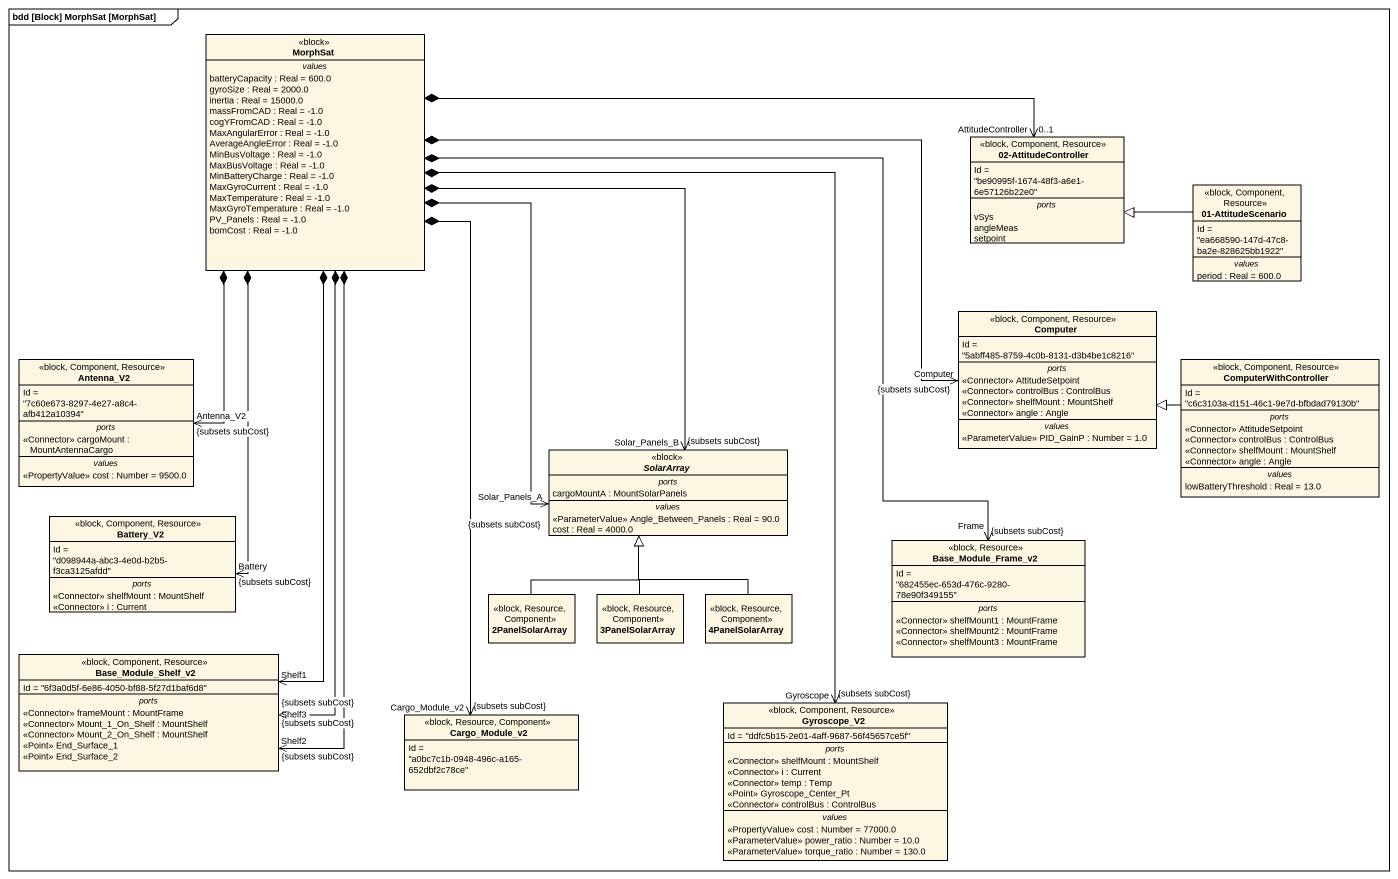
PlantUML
@startuml
mainframe bdd [Block] MorphSat [MorphSat]
hide circle
hide empty members
class MorphSat <<block>> {
  -- values --
  batteryCapacity : Real = 600.0
  gyroSize : Real = 2000.0
  inertia : Real = 15000.0
  massFromCAD : Real = -1.0
  cogYFromCAD : Real = -1.0
  MaxAngularError : Real = -1.0
  AverageAngleError : Real = -1.0
  MinBusVoltage : Real = -1.0
  MaxBusVoltage : Real = -1.0
  MinBatteryCharge : Real = -1.0
  MaxGyroCurrent : Real = -1.0
  MaxTemperature : Real = -1.0
  MaxGyroTemperature : Real = -1.0
  PV_Panels : Real = -1.0
  bomCost : Real = -1.0
}
class "02-AttitudeController" as c02_AttitudeController <<block, Component, Resource>> {
  Id = "be90995f-1674-48f3-a6e1-6e57126b22e0"
  -- ports --
  vSys
  angleMeas
  setpoint
}
class "01-AttitudeScenario" as c01_AttitudeScenario <<block, Component, Resource>> {
  Id = "ea668590-147d-47c8-ba2e-828625bb1922"
  -- values --
  period : Real = 600.0
}
class Computer <<block, Component, Resource>> {
  Id = "5abff485-8759-4c0b-8131-d3b4be1c8216"
  -- ports --
  <<Connector>> AttitudeSetpoint
  <<Connector>> controlBus : ControlBus
  <<Connector>> shelfMount : MountShelf
  <<Connector>> angle : Angle
  -- values --
  <<ParameterValue>> PID_GainP : Number = 1.0
}
class Antenna_V2 <<block, Component, Resource>> {
  Id = "7c60e673-8297-4e27-a8c4-afb412a10394"
  -- ports --
  <<Connector>> cargoMount : MountAntennaCargo
  -- values --
  <<PropertyValue>> cost : Number = 9500.0
}
class ComputerWithController <<block, Component, Resource>> {
  Id = "c6c3103a-d151-46c1-9e7d-bfbdad79130b"
  -- ports --
  <<Connector>> AttitudeSetpoint
  <<Connector>> controlBus : ControlBus
  <<Connector>> shelfMount : MountShelf
  <<Connector>> angle : Angle
  -- values --
  lowBatteryThreshold : Real = 13.0
}
abstract class SolarArray <<block>> {
  -- ports --
  cargoMountA : MountSolarPanels
  -- values --
  <<ParameterValue>> Angle_Between_Panels : Real = 90.0
  cost : Real = 4000.0
}
class Battery_V2 <<block, Component, Resource>> {
  Id = "d098944a-abc3-4e0d-b2b5-f3ca3125afdd"
  -- ports --
  <<Connector>> shelfMount : MountShelf
  <<Connector>> i : Current
}
class Base_Module_Frame_v2 <<block, Resource>> {
  Id = "682455ec-653d-476c-9280-78e90f349155"
  -- ports --
  <<Connector>> shelfMount1 : MountFrame
  <<Connector>> shelfMount2 : MountFrame
  <<Connector>> shelfMount3 : MountFrame
}
class "2PanelSolarArray" as c2PanelSolarArray <<block, Resource, Component>>
class "3PanelSolarArray" as c3PanelSolarArray <<block, Resource, Component>>
class "4PanelSolarArray" as c4PanelSolarArray <<block, Resource, Component>>
class Base_Module_Shelf_v2 <<block, Component, Resource>> {
  Id = "6f3a0d5f-6e86-4050-bf88-5f27d1baf6d8"
  -- ports --
  <<Connector>> frameMount : MountFrame
  <<Connector>> Mount_1_On_Shelf : MountShelf
  <<Connector>> Mount_2_On_Shelf : MountShelf
  <<Point>> End_Surface_1
  <<Point>> End_Surface_2
}
class Cargo_Module_v2 <<block, Resource, Component>> {
  Id = "a0bc7c1b-0948-496c-a165-652dbf2c78ce"
}
class Gyroscope_V2 <<block, Component, Resource>> {
  Id = "ddfc5b15-2e01-4aff-9687-56f45657ce5f"
  -- ports --
  <<Connector>> shelfMount : MountShelf
  <<Connector>> i : Current
  <<Connector>> temp : Temp
  <<Point>> Gyroscope_Center_Pt
  <<Connector>> controlBus : ControlBus
  -- values --
  <<PropertyValue>> cost : Number = 77000.0
  <<ParameterValue>> power_ratio : Number = 10.0
  <<ParameterValue>> torque_ratio : Number = 130.0
}
MorphSat *-right-> "AttitudeController\n0..1" c02_AttitudeController
MorphSat *--> "{subsets subCost}\nAntenna_V2" Antenna_V2
MorphSat *--> "{subsets subCost}\nSolar_Panels_B" SolarArray
MorphSat *--> "{subsets subCost}\nSolar_Panels_A" SolarArray
MorphSat *--> "{subsets subCost}\nBattery" Battery_V2
MorphSat *--> "{subsets subCost}\nShelf1" Base_Module_Shelf_v2
MorphSat *--> "{subsets subCost}\nCargo_Module_v2" Cargo_Module_v2
c01_AttitudeScenario -left-|> c02_AttitudeController
Computer "{subsets subCost}\nComputer" <-left-* MorphSat
ComputerWithController -left-|> Computer
Base_Module_Frame_v2 "{subsets subCost}\nFrame" <-up-* MorphSat
c2PanelSolarArray -up-|> SolarArray
c3PanelSolarArray -up-|> SolarArray
c4PanelSolarArray -up-|> SolarArray
Base_Module_Shelf_v2 "{subsets subCost}\nShelf2" <-up-* MorphSat
Base_Module_Shelf_v2 "{subsets subCost}\nShelf3" <-up-* MorphSat
Gyroscope_V2 "{subsets subCost}\nGyroscope" <-up-* MorphSat
@enduml
